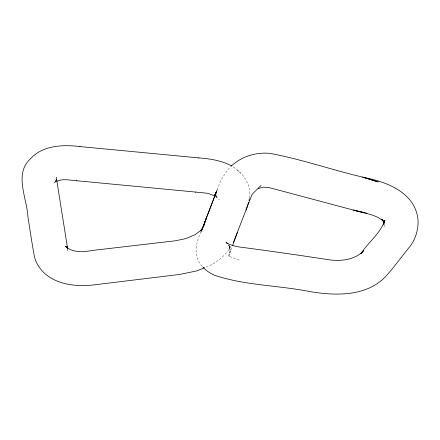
<?xml version="1.0" encoding="UTF-8"?>
<svg xmlns="http://www.w3.org/2000/svg" width="440" height="440" viewBox="0 0 440 440"><rect width="100%" height="100%" fill="white"/><g stroke="black" fill="none" stroke-linecap="round" stroke-linejoin="round"><path stroke-width="0.33" stroke-dasharray="2.2 1.65" d="M229.185 256.46L230.302 250.756L228.866 245.152L229.806 247.368L230.087 249.959L228.866 245.152L230.043 250.228L228.751 255.585L232.293 246.274M249.502 197.978C251.878 185.196 243.161 173.008 232.59 166.623M55.627 179.828L54.989 182.446L55.583 181.093M217.113 189.981L220.897 180.031L227.788 169.757L230.72 166.628M201.08 231.671C195.85 242.737 192.66 256.685 202.367 266.349M230.896 246.334C225.352 256.228 215.661 263.5 205.172 267.438M55.781 180.835L53.482 183.299L55.627 181.847M229.724 256.625L239.272 259.793M214.748 195.882L217.415 197.725M237.336 169.901L240.543 173.338M216.046 196.251L219.389 199.848M228.069 244.629L229.284 245.999M215.809 196.004L216.777 197.874L216.15 195.283M384.489 224.587L385.028 226.402L384.549 224.422M67.49 249.095L68.096 251.642L67.799 249.7M202.125 230.835L201.718 232.111L202.131 230.846"/><path stroke-width="0.66" d="M383.724 224.472L383.746 221.128M56.265 177.215L67.6 248.407M248.985 200.547L249.376 198.616M384.01 223.878L384.89 220.099C380.622 233.42 368.132 242.297 360.75 253.869M216.161 193.132L216.601 191.252L202.895 227.095L200.69 230.5M248.545 202.428L246.125 209.979M203.363 227.024L206.294 218.196L203.379 227.051M237.518 232.342L232.535 245.641M217.113 189.981L202.312 228.514M233.387 242.495L252.098 194.337L261.074 185.372M200.86 230.929L202.499 229.086L195.327 234.581L185.708 238.645L174.972 240.845L100.843 249.469C89.271 250.415 75.306 255.184 65.511 246.34L66.732 247.715M55.957 180.681L56.7 179.85M361.202 253.435L363.814 250.558C355.388 259.649 341.841 261.36 330.105 259.947C299.574 255.25 268.989 250.861 238.354 246.851C234.075 245.999 229.625 244.976 226.05 242.358L227.26 243.722M231.138 166.183C241.5 156.486 255.635 152.141 269.665 153.329C301.07 159.099 331.402 169.757 362.466 177.073L378.114 181.885L362.466 177.073M56.688 181.396C63.008 178.299 70.153 180.378 76.797 180.747M204.556 267.696L197.153 270.826L179.883 274.428L97.246 284.488C79.129 286.995 58.322 285.819 44.127 272.943C38.654 267.69 34.859 261.074 33.875 253.495C31.603 241.34 29.898 229.097 27.94 216.893C27.126 198.358 13.789 174.13 30.322 158.95C42.537 145.216 63.036 144.502 80.053 146.581M258.489 188.496L263.489 187.138L269.016 187.556L354.684 210.424L366.993 213.263M198.726 157.894C209.99 158.725 221.463 160.496 231.534 165.897M79.822 146.559L198.957 157.916M76.56 180.725L195.701 192.082M195.47 192.06L207.768 193.303L214.748 195.882M363.512 212.421L353.54 210.078C363.445 213.356 375.062 213.928 383.24 221.062M363.611 177.419C386.76 181.759 415.102 192.517 418 219.522C418.561 228.872 415.894 238.441 410.322 245.999C402.056 255.97 394.598 266.629 385.908 276.238C366.614 296.813 335.302 295.933 309.601 291.511C278.13 285.285 245.025 285.527 214.462 275.237C210.1 273.185 205.821 270.611 202.769 266.805M383.422 220.891L381.7 219.054L383.768 222.167M214.214 194.288L215.584 195.762M67.535 248.358L66.891 246.543L67.342 248.457M215.831 193.985L215.518 192.687L215.787 194.48"/></g></svg>
